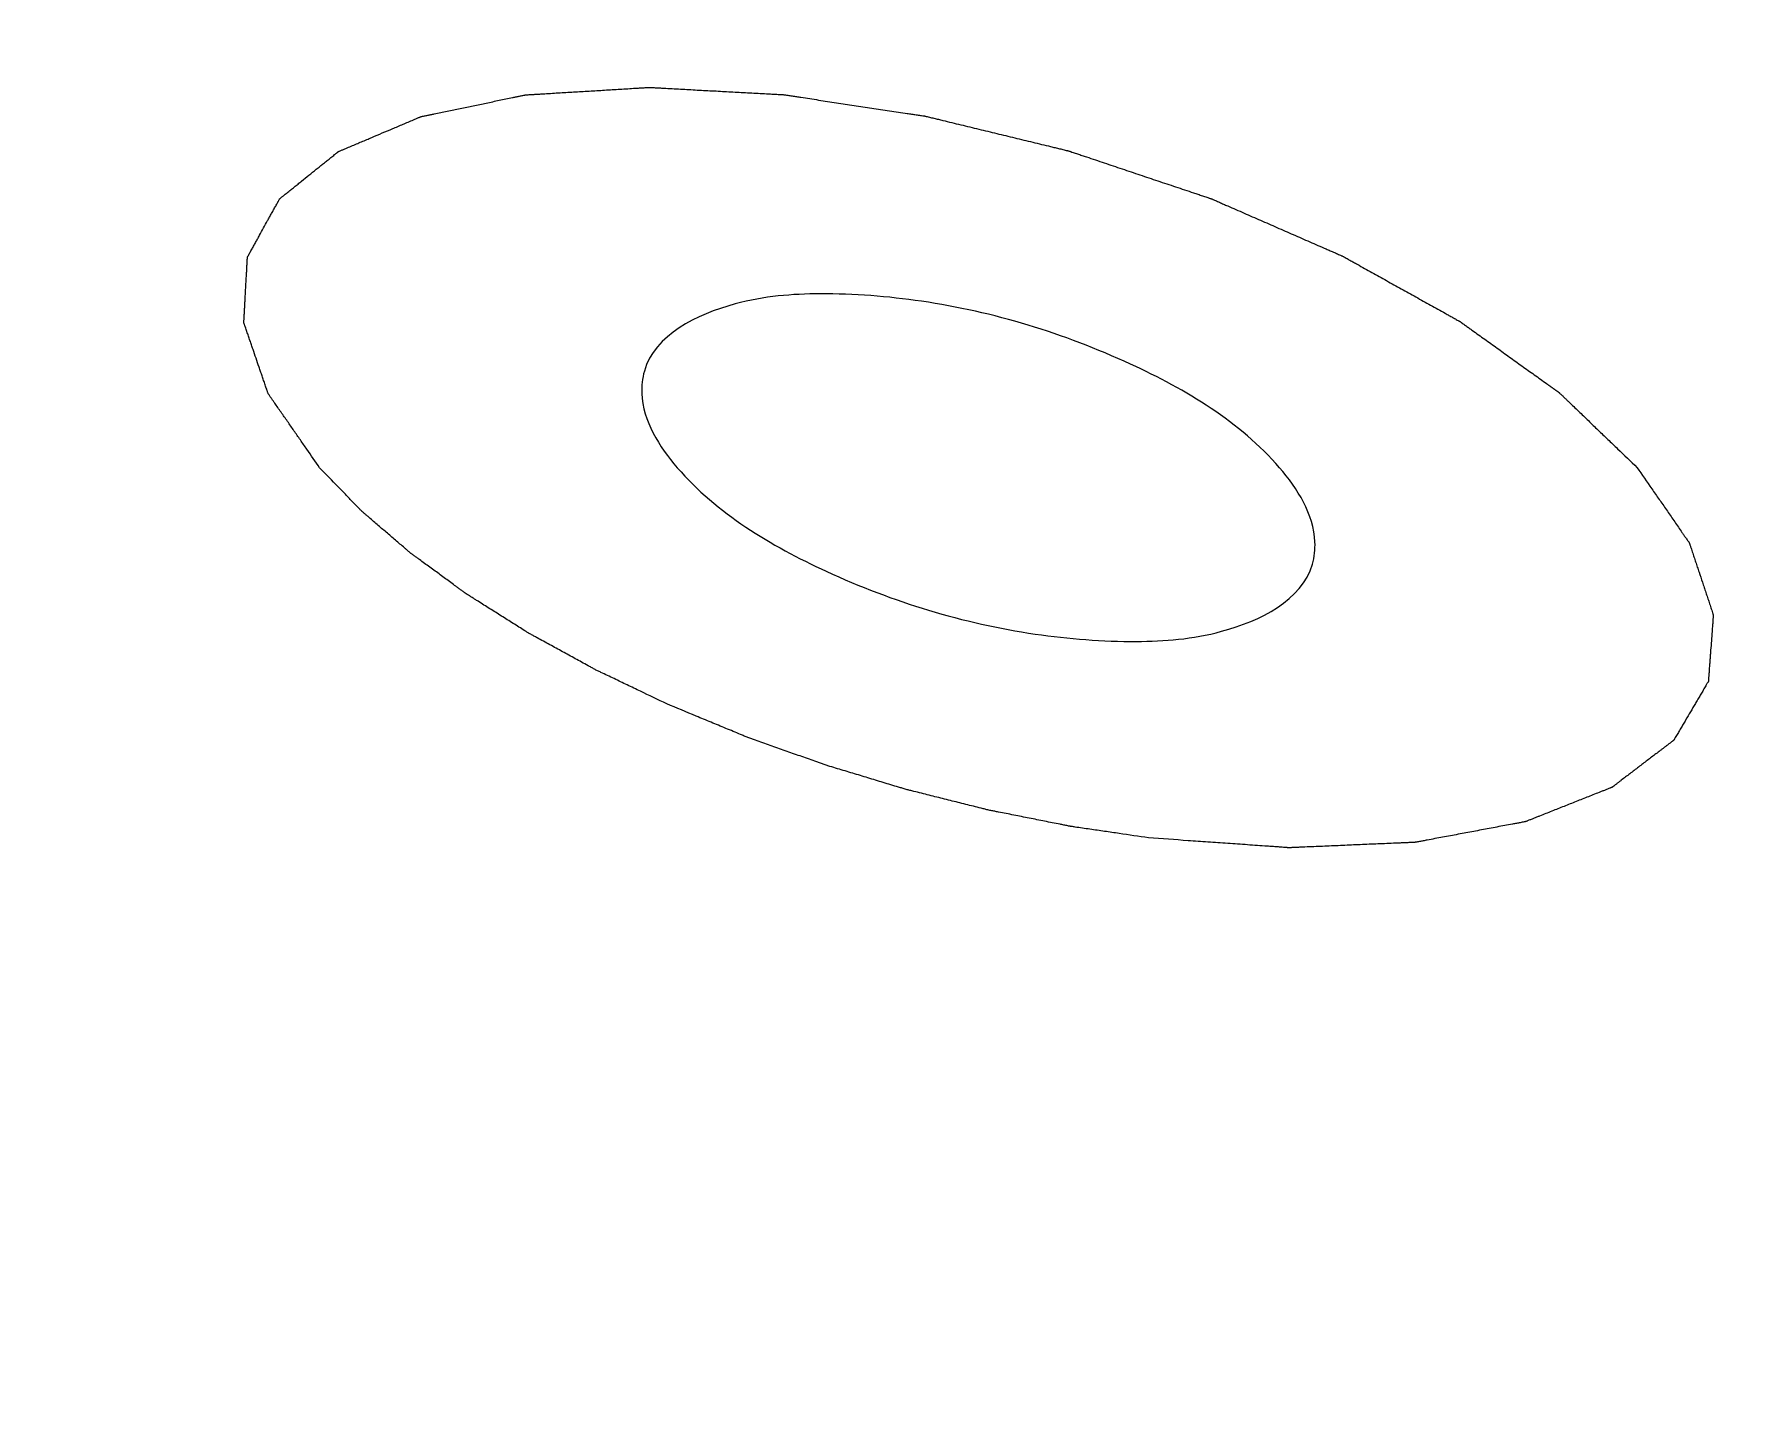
# Model space of a CAD drawing. Header units: millimetres. Extents: x -1 to 407, y -1 to 283.
# Drawn here: x 202.908 to 204.878, y 190.229 to 191.82 of the extents above; entities that cross this region are included whole.
import ezdxf

# ---------------------------------------------------------------- set-up
doc = ezdxf.new("R2010")
doc.units = ezdxf.units.MM
doc.header["$LTSCALE"] = 23.1
doc.layers.add('001-PCB', color=7, linetype='CONTINUOUS')

msp = doc.modelspace()

# ---------------------------------------------------------------- linework, layer by layer
at = {"layer": '001-PCB', "color": 4, "linetype": 'Continuous'}
for points, knots in [([(191.4976, 188.501), (191.4624, 188.5516), (191.392, 188.6528), (191.2863, 188.8045), (191.1983, 188.931), (191.1279, 189.0322), (191.075, 189.108), (191.0222, 189.1839), (190.9694, 189.2598), (190.9166, 189.3356), (190.8726, 189.3989), (190.8373, 189.4495), (190.8109, 189.4874), (190.7845, 189.5253), (190.7625, 189.5569), (190.7449, 189.5822), (190.7317, 189.6012), (190.7185, 189.6202), (190.7053, 189.6391), (190.6943, 189.6549), (190.6855, 189.6676), (190.6789, 189.6771), (190.6734, 189.685), (190.669, 189.6913), (190.6657, 189.696), (190.6624, 189.7008), (190.6596, 189.7047), (190.6574, 189.7079), (190.656, 189.7099), (190.6549, 189.7115), (190.6541, 189.7126), (190.6534, 189.7136), (190.6529, 189.7143), (190.6527, 189.7147), (190.6524, 189.715), (190.6524, 189.7153), (190.6522, 189.7157), (190.652, 189.7163), (190.6517, 189.7173), (190.6513, 189.7184), (190.6508, 189.72), (190.6501, 189.7219), (190.6491, 189.7249), (190.6478, 189.7287), (190.6462, 189.7333), (190.6446, 189.7378), (190.6426, 189.7439), (190.6399, 189.7515), (190.6368, 189.7606), (190.6326, 189.7728), (190.6274, 189.788), (190.6212, 189.8062), (190.6149, 189.8245), (190.6086, 189.8427), (190.6003, 189.8671), (190.5899, 189.8975), (190.5774, 189.934), (190.5648, 189.9705), (190.5481, 190.0191), (190.5273, 190.0799), (190.5022, 190.1529), (190.4772, 190.2259), (190.4522, 190.2989), (190.4271, 190.3719), (190.4021, 190.4448), (190.377, 190.5178), (190.3562, 190.5786), (190.3395, 190.6273), (190.327, 190.6638), (190.3144, 190.7003), (190.304, 190.7307), (190.2957, 190.755), (190.2894, 190.7733), (190.2831, 190.7915), (190.2769, 190.8098), (190.2717, 190.825), (190.2675, 190.8371), (190.2644, 190.8462), (190.2617, 190.8538), (190.2597, 190.8599), (190.2581, 190.8645), (190.2565, 190.8691), (190.2552, 190.8729), (190.2542, 190.8759), (190.2535, 190.8778), (190.253, 190.8793), (190.2526, 190.8805), (190.2523, 190.8814), (190.2521, 190.8821), (190.2519, 190.8825), (190.2518, 190.8827), (190.2519, 190.883), (190.2519, 190.8834), (190.2519, 190.884), (190.252, 190.8848), (190.252, 190.8859), (190.2521, 190.8873), (190.2522, 190.889), (190.2523, 190.8919), (190.2525, 190.8954), (190.2528, 190.8996), (190.253, 190.9038), (190.2533, 190.9094), (190.2537, 190.9164), (190.2541, 190.9248), (190.2548, 190.936), (190.2555, 190.95), (190.2565, 190.9669), (190.2574, 190.9837), (190.2583, 191.0005), (190.2595, 191.023), (190.2611, 191.051), (190.2629, 191.0847), (190.2648, 191.1183), (190.2672, 191.1632), (190.2703, 191.2193), (190.274, 191.2866), (190.2777, 191.3539), (190.2814, 191.4212), (190.2851, 191.4886), (190.2888, 191.5559), (190.2925, 191.6232), (190.2956, 191.6793), (190.298, 191.7241), (190.2999, 191.7578), (190.3017, 191.7915), (190.3033, 191.8195), (190.3045, 191.8419), (190.3054, 191.8588), (190.3064, 191.8756), (190.3073, 191.8924), (190.3081, 191.9065), (190.3087, 191.9177), (190.3091, 191.9261), (190.3095, 191.9331), (190.3098, 191.9387), (190.3101, 191.9429), (190.3103, 191.9471), (190.3105, 191.9506), (190.3106, 191.9534), (190.3107, 191.9552), (190.3108, 191.9566), (190.3109, 191.9576), (190.3109, 191.9585), (190.3109, 191.9591), (190.311, 191.9595), (190.311, 191.9598), (190.3111, 191.96), (190.3113, 191.9603), (190.3116, 191.9608), (190.312, 191.9616), (190.3125, 191.9626), (190.3132, 191.9638), (190.3141, 191.9654), (190.3155, 191.9679), (190.3172, 191.971), (190.3193, 191.9748), (190.3213, 191.9785), (190.3241, 191.9835), (190.3275, 191.9898), (190.3317, 191.9973), (190.3372, 192.0073), (190.3441, 192.0198), (190.3524, 192.0348), (190.3607, 192.0498), (190.369, 192.0648), (190.38, 192.0848), (190.3938, 192.1099), (190.4104, 192.1399), (190.4269, 192.1699), (190.449, 192.2099), (190.4766, 192.26), (190.5097, 192.32), (190.5429, 192.3801), (190.576, 192.4401), (190.6091, 192.5001), (190.6422, 192.5602), (190.6753, 192.6202), (190.7029, 192.6703), (190.725, 192.7103), (190.7416, 192.7403), (190.7582, 192.7704), (190.772, 192.7954), (190.783, 192.8154), (190.7913, 192.8304), (190.7996, 192.8454), (190.8078, 192.8604), (190.8147, 192.8729), (190.8203, 192.8829), (190.8244, 192.8904), (190.8278, 192.8967), (190.8306, 192.9017), (190.8327, 192.9055), (190.8348, 192.9092), (190.8365, 192.9123), (190.8379, 192.9148), (190.8387, 192.9164), (190.8394, 192.9176), (190.8399, 192.9186), (190.8404, 192.9194), (190.8407, 192.9199), (190.8408, 192.9202), (190.8409, 192.9205), (190.8412, 192.9207), (190.8415, 192.9209), (190.8421, 192.9213), (190.8428, 192.922), (190.8438, 192.9227), (190.845, 192.9237), (190.8466, 192.925), (190.8491, 192.927), (190.8522, 192.9295), (190.856, 192.9326), (190.8598, 192.9356), (190.8648, 192.9396), (190.871, 192.9447), (190.8785, 192.9507), (190.8886, 192.9588), (190.9011, 192.9689), (190.9161, 192.981), (190.9312, 192.993), (190.9462, 193.0051), (190.9662, 193.0213), (190.9913, 193.0414), (191.0213, 193.0656), (191.0514, 193.0898), (191.0915, 193.1221), (191.1416, 193.1624), (191.2017, 193.2108), (191.2619, 193.2592), (191.322, 193.3076), (191.3821, 193.356), (191.4423, 193.4044), (191.5024, 193.4528), (191.5525, 193.4931), (191.5926, 193.5253), (191.6226, 193.5495), (191.6527, 193.5737), (191.6778, 193.5939), (191.6978, 193.61), (191.7128, 193.6221), (191.7279, 193.6342), (191.7429, 193.6463), (191.7554, 193.6564), (191.7655, 193.6645), (191.773, 193.6705), (191.7792, 193.6755), (191.7842, 193.6796), (191.788, 193.6826), (191.7918, 193.6856), (191.7949, 193.6881), (191.7974, 193.6902), (191.799, 193.6914), (191.8002, 193.6924), (191.8012, 193.6932), (191.8019, 193.6938), (191.8025, 193.6943), (191.8028, 193.6945), (191.803, 193.6947), (191.8034, 193.6948), (191.8038, 193.695), (191.8046, 193.6954), (191.8057, 193.6958), (191.807, 193.6964), (191.8088, 193.6971), (191.811, 193.6981), (191.8146, 193.6996), (191.819, 193.7015), (191.8243, 193.7037), (191.8296, 193.706), (191.8367, 193.709), (191.8456, 193.7127), (191.8563, 193.7172), (191.8705, 193.7232), (191.8882, 193.7307), (191.9095, 193.7397), (191.9308, 193.7487), (191.9521, 193.7577), (191.9805, 193.7698), (192.016, 193.7848), (192.0586, 193.8028), (192.1011, 193.8208), (192.1579, 193.8448), (192.2289, 193.8748), (192.3141, 193.9109), (192.3992, 193.9469), (192.4844, 193.9829), (192.5696, 194.0189), (192.6548, 194.055), (192.7399, 194.091), (192.8109, 194.121), (192.8677, 194.145), (192.9103, 194.163), (192.9529, 194.181), (192.9884, 194.1961), (193.0168, 194.2081), (193.038, 194.2171), (193.0593, 194.2261), (193.0806, 194.2351), (193.0984, 194.2426), (193.1126, 194.2486), (193.1232, 194.2531), (193.1321, 194.2569), (193.1392, 194.2599), (193.1445, 194.2621), (193.1498, 194.2644), (193.1543, 194.2662), (193.1578, 194.2677), (193.16, 194.2687), (193.1618, 194.2694), (193.1631, 194.27), (193.1643, 194.2705), (193.165, 194.2708), (193.1655, 194.271), (193.1658, 194.2711), (193.1662, 194.2712), (193.1668, 194.2713), (193.1678, 194.2715), (193.1691, 194.2718), (193.1708, 194.2722), (193.173, 194.2726), (193.1758, 194.2732), (193.1803, 194.2741), (193.1859, 194.2753), (193.1925, 194.2767), (193.1992, 194.2781), (193.2081, 194.2799), (193.2193, 194.2823), (193.2327, 194.285), (193.2505, 194.2888), (193.2728, 194.2934), (193.2995, 194.299), (193.3263, 194.3045), (193.353, 194.3101), (193.3887, 194.3175), (193.4332, 194.3268), (193.4867, 194.338), (193.5402, 194.3491), (193.6115, 194.364), (193.7007, 194.3826), (193.8076, 194.4048), (193.9146, 194.4271), (194.0216, 194.4494), (194.1286, 194.4717), (194.2355, 194.494), (194.3425, 194.5163), (194.4316, 194.5349), (194.503, 194.5497), (194.5564, 194.5609), (194.6099, 194.572), (194.6545, 194.5813), (194.6902, 194.5887), (194.7169, 194.5943), (194.7437, 194.5999), (194.7704, 194.6055), (194.7927, 194.6101), (194.8105, 194.6138), (194.8239, 194.6166), (194.835, 194.6189), (194.8439, 194.6208), (194.8506, 194.6222), (194.8573, 194.6236), (194.8629, 194.6247), (194.8673, 194.6257), (194.8701, 194.6262), (194.8724, 194.6267), (194.874, 194.627), (194.8754, 194.6273), (194.8764, 194.6275), (194.877, 194.6277), (194.8773, 194.6278), (194.8779, 194.6278), (194.8785, 194.6278), (194.8797, 194.6279), (194.8813, 194.628), (194.8833, 194.6281), (194.886, 194.6283), (194.8893, 194.6285), (194.8946, 194.6288), (194.9012, 194.6292), (194.9091, 194.6297), (194.9171, 194.6302), (194.9277, 194.6308), (194.9409, 194.6316), (194.9568, 194.6326), (194.978, 194.6338), (195.0044, 194.6354), (195.0362, 194.6374), (195.068, 194.6393), (195.0997, 194.6412), (195.1421, 194.6438), (195.195, 194.647), (195.2585, 194.6509), (195.3221, 194.6547), (195.4068, 194.6599), (195.5127, 194.6663), (195.6397, 194.674), (195.7668, 194.6817), (195.8938, 194.6894), (196.0209, 194.6971), (196.1479, 194.7048), (196.275, 194.7125), (196.3809, 194.7189), (196.4656, 194.7241), (196.5291, 194.7279), (196.5926, 194.7318), (196.6456, 194.735), (196.6879, 194.7376), (196.7197, 194.7395), (196.7515, 194.7414), (196.7832, 194.7433), (196.8097, 194.7449), (196.8309, 194.7462), (196.8468, 194.7472), (196.86, 194.748), (196.8706, 194.7486), (196.8785, 194.7491), (196.8865, 194.7496), (196.8931, 194.75), (196.8984, 194.7503), (196.9023, 194.7506), (196.9057, 194.7508), (196.908, 194.7509), (196.9093, 194.751), (196.9103, 194.7511), (196.9114, 194.751), (196.9128, 194.7509), (196.9153, 194.7508), (196.9189, 194.7506), (196.9232, 194.7503), (196.929, 194.75), (196.9361, 194.7497), (196.9447, 194.7492), (196.9534, 194.7487), (196.9649, 194.7481), (196.9792, 194.7473), (196.9964, 194.7464), (197.0194, 194.7452), (197.0481, 194.7436), (197.0826, 194.7417), (197.1171, 194.7399), (197.1515, 194.738), (197.1975, 194.7355), (197.2549, 194.7324), (197.3239, 194.7287), (197.3928, 194.725), (197.4847, 194.72), (197.5996, 194.7139), (197.7374, 194.7064), (197.8753, 194.699), (198.0132, 194.6915), (198.151, 194.6841), (198.2889, 194.6767), (198.4267, 194.6692), (198.5416, 194.663), (198.6335, 194.6581), (198.7024, 194.6543), (198.7714, 194.6506), (198.8403, 194.6469), (198.8977, 194.6438), (198.9437, 194.6413), (198.9782, 194.6395), (199.0069, 194.6379), (199.0299, 194.6367), (199.0471, 194.6357), (199.0643, 194.6348), (199.0787, 194.634), (199.0902, 194.6334), (199.0973, 194.633), (199.1031, 194.6327), (199.1074, 194.6325), (199.111, 194.6323), (199.1135, 194.6322), (199.1149, 194.6321), (199.116, 194.632), (199.1172, 194.6318), (199.1187, 194.6316), (199.1213, 194.6312), (199.1251, 194.6306), (199.1297, 194.63), (199.1357, 194.629), (199.1433, 194.6279), (199.1554, 194.626), (199.1706, 194.6238), (199.1888, 194.621), (199.207, 194.6182), (199.2312, 194.6146), (199.2615, 194.61), (199.2979, 194.6045), (199.3464, 194.5971), (199.407, 194.5879), (199.4797, 194.5769), (199.5525, 194.5659), (199.6252, 194.5549), (199.7222, 194.5402), (199.8435, 194.5218), (199.989, 194.4998), (200.1345, 194.4778), (200.28, 194.4557), (200.4255, 194.4337), (200.5709, 194.4117), (200.7164, 194.3896), (200.8377, 194.3713), (200.9347, 194.3566), (201.0074, 194.3456), (201.0802, 194.3345), (201.1529, 194.3235), (201.2135, 194.3143), (201.262, 194.307), (201.2984, 194.3015), (201.3287, 194.2969), (201.353, 194.2932), (201.3712, 194.2905), (201.3893, 194.2877), (201.4045, 194.2854), (201.4166, 194.2836), (201.4242, 194.2824), (201.4303, 194.2815), (201.4348, 194.2808), (201.4386, 194.2803), (201.4412, 194.2799), (201.4428, 194.2796), (201.4439, 194.2795), (201.4451, 194.2792), (201.4466, 194.2788), (201.4493, 194.2782), (201.4531, 194.2772), (201.4577, 194.2761), (201.4639, 194.2746), (201.4716, 194.2727), (201.4839, 194.2698), (201.4992, 194.266), (201.5177, 194.2616), (201.5361, 194.2571), (201.5607, 194.2511), (201.5915, 194.2437), (201.6284, 194.2347), (201.6776, 194.2228), (201.7391, 194.2079), (201.8129, 194.19), (201.8867, 194.1721), (201.9604, 194.1542), (202.0588, 194.1303), (202.1818, 194.1005), (202.3294, 194.0647), (202.477, 194.0289), (202.6246, 193.9931), (202.7722, 193.9573), (202.9198, 193.9216), (203.0673, 193.8858), (203.1903, 193.8559), (203.2887, 193.8321), (203.3625, 193.8142), (203.4363, 193.7963), (203.5101, 193.7784), (203.5716, 193.7635), (203.6208, 193.7515), (203.6577, 193.7426), (203.6884, 193.7351), (203.713, 193.7292), (203.7315, 193.7247), (203.7499, 193.7202), (203.7653, 193.7165), (203.7776, 193.7135), (203.7853, 193.7117), (203.7914, 193.7102), (203.796, 193.709), (203.7999, 193.7081), (203.8026, 193.7075), (203.8041, 193.7071), (203.8053, 193.7068), (203.8064, 193.7064), (203.8079, 193.7059), (203.8106, 193.705), (203.8144, 193.7037), (203.819, 193.7022), (203.8251, 193.7001), (203.8327, 193.6976), (203.845, 193.6935), (203.8602, 193.6884), (203.8785, 193.6822), (203.8969, 193.6761), (203.9213, 193.6679), (203.9518, 193.6577), (203.9885, 193.6454), (204.0373, 193.629), (204.0984, 193.6085), (204.1717, 193.5839), (204.245, 193.5594), (204.3182, 193.5348), (204.4159, 193.502), (204.5381, 193.4611), (204.6846, 193.4119), (204.8312, 193.3628), (204.9778, 193.3136), (205.1243, 193.2645), (205.2709, 193.2153), (205.4175, 193.1662), (205.5396, 193.1252), (205.6373, 193.0925), (205.7106, 193.0679), (205.7839, 193.0433), (205.8571, 193.0188), (205.9182, 192.9983), (205.9671, 192.9819), (206.0037, 192.9696), (206.0342, 192.9594), (206.0587, 192.9512), (206.077, 192.945), (206.0953, 192.9389), (206.1106, 192.9338), (206.1228, 192.9297), (206.1304, 192.9271), (206.1365, 192.9251), (206.1411, 192.9235), (206.1449, 192.9223), (206.1476, 192.9214), (206.1491, 192.9208), (206.1503, 192.9205), (206.1513, 192.92), (206.1527, 192.9194), (206.1552, 192.9183), (206.1587, 192.9168), (206.1629, 192.9149), (206.1685, 192.9125), (206.1756, 192.9094), (206.1868, 192.9045), (206.2008, 192.8984), (206.2177, 192.891), (206.2345, 192.8836), (206.257, 192.8738), (206.2851, 192.8616), (206.3188, 192.8468), (206.3638, 192.8272), (206.4199, 192.8026), (206.4874, 192.7732), (206.5548, 192.7437), (206.6222, 192.7143), (206.7121, 192.675), (206.8244, 192.6259), (206.9593, 192.567), (207.0941, 192.5081), (207.2289, 192.4492), (207.3638, 192.3903), (207.4986, 192.3314), (207.6334, 192.2724), (207.7458, 192.2234), (207.8357, 192.1841), (207.9031, 192.1546), (207.9705, 192.1252), (208.0379, 192.0957), (208.0941, 192.0712), (208.139, 192.0515), (208.1727, 192.0368), (208.2008, 192.0245), (208.2233, 192.0147), (208.2402, 192.0074), (208.257, 192), (208.2711, 191.9938), (208.2823, 191.9889), (208.2893, 191.9859), (208.2949, 191.9834), (208.2992, 191.9816), (208.3027, 191.98), (208.3051, 191.979), (208.3065, 191.9784), (208.3076, 191.9779), (208.3085, 191.9774), (208.3098, 191.9767), (208.312, 191.9754), (208.3151, 191.9737), (208.3189, 191.9716), (208.3239, 191.9688), (208.3302, 191.9653), (208.3402, 191.9597), (208.3528, 191.9527), (208.3679, 191.9443), (208.3829, 191.9359), (208.403, 191.9247), (208.4282, 191.9107), (208.4583, 191.8939), (208.4985, 191.8715), (208.5487, 191.8435), (208.609, 191.8099), (208.6693, 191.7763), (208.7296, 191.7427), (208.81, 191.6979), (208.9105, 191.642), (209.0311, 191.5748), (209.1517, 191.5076), (209.2723, 191.4404), (209.3928, 191.3732), (209.5134, 191.306), (209.634, 191.2388), (209.7345, 191.1828), (209.8149, 191.138), (209.8752, 191.1045), (209.9355, 191.0709), (209.9857, 191.0429), (210.0259, 191.0205), (210.0561, 191.0037), (210.0862, 190.9869), (210.1163, 190.9701), (210.1415, 190.9561), (210.1616, 190.9449), (210.1766, 190.9365), (210.1892, 190.9295), (210.1992, 190.9239), (210.2068, 190.9197), (210.2143, 190.9155), (210.2206, 190.912), (210.2256, 190.9092), (210.2288, 190.9074), (210.2313, 190.906), (210.2332, 190.905), (210.2347, 190.9041), (210.236, 190.9034), (210.237, 190.9029), (210.2377, 190.9023), (210.2388, 190.9016), (210.2401, 190.9006), (210.2417, 190.8995), (210.2438, 190.898), (210.2465, 190.8961), (210.2507, 190.893), (210.256, 190.8892), (210.2624, 190.8847), (210.2687, 190.8801), (210.2772, 190.874), (210.2878, 190.8664), (210.3005, 190.8573), (210.3175, 190.8452), (210.3387, 190.83), (210.3641, 190.8118), (210.3895, 190.7935), (210.415, 190.7753), (210.4489, 190.751), (210.4913, 190.7206), (210.5422, 190.6842), (210.593, 190.6477), (210.6609, 190.5991), (210.7457, 190.5384), (210.8474, 190.4655), (210.9491, 190.3926), (211.0509, 190.3196), (211.1526, 190.2467), (211.2544, 190.1738), (211.3561, 190.1009), (211.4409, 190.0402), (211.5087, 189.9916), (211.5596, 189.9551), (211.6105, 189.9187), (211.6529, 189.8883), (211.6868, 189.864), (211.7122, 189.8458), (211.7377, 189.8275), (211.7631, 189.8093), (211.7843, 189.7941), (211.8012, 189.782), (211.814, 189.7729), (211.8246, 189.7653), (211.833, 189.7592), (211.8394, 189.7546), (211.8458, 189.7501), (211.8511, 189.7463), (211.8553, 189.7432), (211.858, 189.7413), (211.8601, 189.7398), (211.8617, 189.7387), (211.863, 189.7377), (211.8639, 189.7371), (211.8644, 189.7367), (211.8649, 189.7364), (211.8651, 189.7361), (211.8656, 189.7357), (211.8663, 189.735), (211.8673, 189.734), (211.8686, 189.7328), (211.8703, 189.7312), (211.8724, 189.7292), (211.8757, 189.7259), (211.8799, 189.7219), (211.8849, 189.7171), (211.8899, 189.7123), (211.8966, 189.7058), (211.9049, 189.6978), (211.915, 189.6881), (211.9283, 189.6753), (211.9451, 189.6592), (211.9651, 189.6399), (211.9852, 189.6206), (212.0052, 189.6013), (212.032, 189.5756), (212.0654, 189.5434), (212.1055, 189.5048), (212.1456, 189.4662), (212.1991, 189.4147), (212.2659, 189.3504), (212.3461, 189.2731), (212.4263, 189.1959), (212.5066, 189.1187), (212.5868, 189.0415), (212.6937, 188.9386), (212.8274, 188.8099), (212.9878, 188.6555), (213.0948, 188.5525), (213.1483, 188.501)], [0, 0, 0, 0, 0.007812, 0.015625, 0.023438, 0.027344, 0.03125, 0.035156, 0.039062, 0.042969, 0.046875, 0.048828, 0.050781, 0.052734, 0.054688, 0.055664, 0.056641, 0.057617, 0.058594, 0.05957, 0.060059, 0.060547, 0.061035, 0.061279, 0.061523, 0.061768, 0.062012, 0.062134, 0.062256, 0.062317, 0.062378, 0.062439, 0.062469, 0.062485, 0.0625, 0.062515, 0.062531, 0.062561, 0.062622, 0.062683, 0.062744, 0.062866, 0.062988, 0.063232, 0.063477, 0.063721, 0.063965, 0.064453, 0.064941, 0.06543, 0.066406, 0.067383, 0.068359, 0.069336, 0.070312, 0.072266, 0.074219, 0.076172, 0.078125, 0.082031, 0.085938, 0.089844, 0.09375, 0.097656, 0.101562, 0.105469, 0.109375, 0.111328, 0.113281, 0.115234, 0.117188, 0.118164, 0.119141, 0.120117, 0.121094, 0.12207, 0.122559, 0.123047, 0.123535, 0.123779, 0.124023, 0.124268, 0.124512, 0.124634, 0.124756, 0.124817, 0.124878, 0.124939, 0.124969, 0.124985, 0.125, 0.125015, 0.125031, 0.125061, 0.125122, 0.125183, 0.125244, 0.125366, 0.125488, 0.125732, 0.125977, 0.126221, 0.126465, 0.126953, 0.127441, 0.12793, 0.128906, 0.129883, 0.130859, 0.131836, 0.132812, 0.134766, 0.136719, 0.138672, 0.140625, 0.144531, 0.148438, 0.152344, 0.15625, 0.160156, 0.164062, 0.167969, 0.171875, 0.173828, 0.175781, 0.177734, 0.179688, 0.180664, 0.181641, 0.182617, 0.183594, 0.18457, 0.185059, 0.185547, 0.186035, 0.186279, 0.186523, 0.186768, 0.187012, 0.187134, 0.187256, 0.187317, 0.187378, 0.187439, 0.187469, 0.187485, 0.1875, 0.187515, 0.187531, 0.187561, 0.187622, 0.187683, 0.187744, 0.187866, 0.187988, 0.188232, 0.188477, 0.188721, 0.188965, 0.189453, 0.189941, 0.19043, 0.191406, 0.192383, 0.193359, 0.194336, 0.195312, 0.197266, 0.199219, 0.201172, 0.203125, 0.207031, 0.210938, 0.214844, 0.21875, 0.222656, 0.226562, 0.230469, 0.234375, 0.236328, 0.238281, 0.240234, 0.242188, 0.243164, 0.244141, 0.245117, 0.246094, 0.24707, 0.247559, 0.248047, 0.248535, 0.248779, 0.249023, 0.249268, 0.249512, 0.249634, 0.249756, 0.249817, 0.249878, 0.249939, 0.249969, 0.249985, 0.25, 0.250015, 0.250031, 0.250061, 0.250122, 0.250183, 0.250244, 0.250366, 0.250488, 0.250732, 0.250977, 0.251221, 0.251465, 0.251953, 0.252441, 0.25293, 0.253906, 0.254883, 0.255859, 0.256836, 0.257812, 0.259766, 0.261719, 0.263672, 0.265625, 0.269531, 0.273438, 0.277344, 0.28125, 0.285156, 0.289062, 0.292969, 0.296875, 0.298828, 0.300781, 0.302734, 0.304688, 0.305664, 0.306641, 0.307617, 0.308594, 0.30957, 0.310059, 0.310547, 0.311035, 0.311279, 0.311523, 0.311768, 0.312012, 0.312134, 0.312256, 0.312317, 0.312378, 0.312439, 0.312469, 0.312485, 0.3125, 0.312515, 0.312531, 0.312561, 0.312622, 0.312683, 0.312744, 0.312866, 0.312988, 0.313232, 0.313477, 0.313721, 0.313965, 0.314453, 0.314941, 0.31543, 0.316406, 0.317383, 0.318359, 0.319336, 0.320312, 0.322266, 0.324219, 0.326172, 0.328125, 0.332031, 0.335938, 0.339844, 0.34375, 0.347656, 0.351562, 0.355469, 0.359375, 0.361328, 0.363281, 0.365234, 0.367188, 0.368164, 0.369141, 0.370117, 0.371094, 0.37207, 0.372559, 0.373047, 0.373535, 0.373779, 0.374023, 0.374268, 0.374512, 0.374634, 0.374756, 0.374817, 0.374878, 0.374939, 0.374969, 0.374985, 0.375, 0.375015, 0.375031, 0.375061, 0.375122, 0.375183, 0.375244, 0.375366, 0.375488, 0.375732, 0.375977, 0.376221, 0.376465, 0.376953, 0.377441, 0.37793, 0.378906, 0.379883, 0.380859, 0.381836, 0.382812, 0.384766, 0.386719, 0.388672, 0.390625, 0.394531, 0.398438, 0.402344, 0.40625, 0.410156, 0.414062, 0.417969, 0.421875, 0.423828, 0.425781, 0.427734, 0.429688, 0.430664, 0.431641, 0.432617, 0.433594, 0.43457, 0.435059, 0.435547, 0.436035, 0.436279, 0.436523, 0.436768, 0.437012, 0.437134, 0.437256, 0.437317, 0.437378, 0.437439, 0.437469, 0.437485, 0.4375, 0.437515, 0.437531, 0.437561, 0.437622, 0.437683, 0.437744, 0.437866, 0.437988, 0.438232, 0.438477, 0.438721, 0.438965, 0.439453, 0.439941, 0.44043, 0.441406, 0.442383, 0.443359, 0.444336, 0.445312, 0.447266, 0.449219, 0.451172, 0.453125, 0.457031, 0.460938, 0.464844, 0.46875, 0.472656, 0.476562, 0.480469, 0.484375, 0.486328, 0.488281, 0.490234, 0.492188, 0.493164, 0.494141, 0.495117, 0.496094, 0.49707, 0.497559, 0.498047, 0.498535, 0.498779, 0.499023, 0.499268, 0.499512, 0.499634, 0.499756, 0.499878, 0.499939, 0.499969, 0.5, 0.500031, 0.500061, 0.500122, 0.500244, 0.500366, 0.500488, 0.500732, 0.500977, 0.501221, 0.501465, 0.501953, 0.502441, 0.50293, 0.503906, 0.504883, 0.505859, 0.506836, 0.507812, 0.509766, 0.511719, 0.513672, 0.515625, 0.519531, 0.523438, 0.527344, 0.53125, 0.535156, 0.539062, 0.542969, 0.546875, 0.548828, 0.550781, 0.552734, 0.554688, 0.556641, 0.557617, 0.558594, 0.55957, 0.560059, 0.560547, 0.561035, 0.561523, 0.561768, 0.562012, 0.562134, 0.562256, 0.562378, 0.562439, 0.562469, 0.5625, 0.562531, 0.562561, 0.562622, 0.562744, 0.562866, 0.562988, 0.563232, 0.563477, 0.563965, 0.564453, 0.564941, 0.56543, 0.566406, 0.567383, 0.568359, 0.570312, 0.572266, 0.574219, 0.576172, 0.578125, 0.582031, 0.585938, 0.589844, 0.59375, 0.597656, 0.601562, 0.605469, 0.609375, 0.611328, 0.613281, 0.615234, 0.617188, 0.619141, 0.620117, 0.621094, 0.62207, 0.622559, 0.623047, 0.623535, 0.624023, 0.624268, 0.624512, 0.624634, 0.624756, 0.624878, 0.624939, 0.624969, 0.625, 0.625031, 0.625061, 0.625122, 0.625244, 0.625366, 0.625488, 0.625732, 0.625977, 0.626465, 0.626953, 0.627441, 0.62793, 0.628906, 0.629883, 0.630859, 0.632812, 0.634766, 0.636719, 0.638672, 0.640625, 0.644531, 0.648438, 0.652344, 0.65625, 0.660156, 0.664062, 0.667969, 0.671875, 0.673828, 0.675781, 0.677734, 0.679688, 0.681641, 0.682617, 0.683594, 0.68457, 0.685059, 0.685547, 0.686035, 0.686523, 0.686768, 0.687012, 0.687134, 0.687256, 0.687378, 0.687439, 0.687469, 0.6875, 0.687531, 0.687561, 0.687622, 0.687744, 0.687866, 0.687988, 0.688232, 0.688477, 0.688965, 0.689453, 0.689941, 0.69043, 0.691406, 0.692383, 0.693359, 0.695312, 0.697266, 0.699219, 0.701172, 0.703125, 0.707031, 0.710938, 0.714844, 0.71875, 0.722656, 0.726562, 0.730469, 0.734375, 0.736328, 0.738281, 0.740234, 0.742188, 0.744141, 0.745117, 0.746094, 0.74707, 0.747559, 0.748047, 0.748535, 0.749023, 0.749268, 0.749512, 0.749634, 0.749756, 0.749878, 0.749939, 0.749969, 0.75, 0.750031, 0.750061, 0.750122, 0.750244, 0.750366, 0.750488, 0.750732, 0.750977, 0.751465, 0.751953, 0.752441, 0.75293, 0.753906, 0.754883, 0.755859, 0.757812, 0.759766, 0.761719, 0.763672, 0.765625, 0.769531, 0.773438, 0.777344, 0.78125, 0.785156, 0.789062, 0.792969, 0.796875, 0.798828, 0.800781, 0.802734, 0.804688, 0.806641, 0.807617, 0.808594, 0.80957, 0.810059, 0.810547, 0.811035, 0.811523, 0.811768, 0.812012, 0.812134, 0.812256, 0.812378, 0.812439, 0.812469, 0.8125, 0.812531, 0.812561, 0.812622, 0.812744, 0.812866, 0.812988, 0.813232, 0.813477, 0.813965, 0.814453, 0.814941, 0.81543, 0.816406, 0.817383, 0.818359, 0.820312, 0.822266, 0.824219, 0.826172, 0.828125, 0.832031, 0.835938, 0.839844, 0.84375, 0.847656, 0.851562, 0.855469, 0.859375, 0.861328, 0.863281, 0.865234, 0.867188, 0.868164, 0.869141, 0.870117, 0.871094, 0.87207, 0.872559, 0.873047, 0.873535, 0.873779, 0.874023, 0.874268, 0.874512, 0.874634, 0.874756, 0.874817, 0.874878, 0.874939, 0.874969, 0.875, 0.875031, 0.875061, 0.875122, 0.875183, 0.875244, 0.875366, 0.875488, 0.875732, 0.875977, 0.876221, 0.876465, 0.876953, 0.877441, 0.87793, 0.878906, 0.879883, 0.880859, 0.881836, 0.882812, 0.884766, 0.886719, 0.888672, 0.890625, 0.894531, 0.898438, 0.902344, 0.90625, 0.910156, 0.914062, 0.917969, 0.921875, 0.923828, 0.925781, 0.927734, 0.929688, 0.930664, 0.931641, 0.932617, 0.933594, 0.93457, 0.935059, 0.935547, 0.936035, 0.936279, 0.936523, 0.936768, 0.937012, 0.937134, 0.937256, 0.937317, 0.937378, 0.937439, 0.937469, 0.937485, 0.9375, 0.937515, 0.937531, 0.937561, 0.937622, 0.937683, 0.937744, 0.937866, 0.937988, 0.938232, 0.938477, 0.938721, 0.938965, 0.939453, 0.939941, 0.94043, 0.941406, 0.942383, 0.943359, 0.944336, 0.945312, 0.947266, 0.949219, 0.951172, 0.953125, 0.957031, 0.960938, 0.964844, 0.96875, 0.972656, 0.976562, 0.984375, 0.992188, 1, 1, 1, 1]), ([(203.2366, 191.321), (203.2317, 191.3281), (203.2243, 191.3388), (203.2144, 191.3529), (203.207, 191.3635), (203.2009, 191.3724), (203.1959, 191.3795), (203.1922, 191.3848), (203.1885, 191.3901), (203.1855, 191.3945), (203.183, 191.3981), (203.1814, 191.4003), (203.1802, 191.402), (203.1793, 191.4034), (203.1785, 191.4045), (203.178, 191.4053), (203.1777, 191.4057), (203.1774, 191.406), (203.1773, 191.4063), (203.1772, 191.4068), (203.1769, 191.4075), (203.1766, 191.4086), (203.1761, 191.4099), (203.1755, 191.4116), (203.1748, 191.4137), (203.1736, 191.4171), (203.1722, 191.4214), (203.1704, 191.4265), (203.1687, 191.4316), (203.1663, 191.4384), (203.1634, 191.4469), (203.1605, 191.4554), (203.1582, 191.4622), (203.1564, 191.4673), (203.1547, 191.4724), (203.1532, 191.4767), (203.152, 191.4801), (203.1513, 191.4822), (203.1507, 191.4839), (203.1503, 191.4852), (203.1499, 191.4863), (203.1496, 191.487), (203.1495, 191.4874), (203.1494, 191.4878), (203.1494, 191.4881), (203.1494, 191.4885), (203.1495, 191.4891), (203.1495, 191.4901), (203.1496, 191.4913), (203.1497, 191.4929), (203.1498, 191.4948), (203.15, 191.498), (203.1502, 191.5019), (203.1504, 191.5066), (203.1507, 191.5113), (203.151, 191.5176), (203.1515, 191.5255), (203.1519, 191.5333), (203.1522, 191.5396), (203.1525, 191.5443), (203.1528, 191.549), (203.153, 191.5529), (203.1531, 191.5561), (203.1533, 191.5581), (203.1533, 191.5596), (203.1534, 191.5608), (203.1535, 191.5618), (203.1535, 191.5625), (203.1535, 191.5629), (203.1535, 191.5632), (203.1537, 191.5634), (203.1539, 191.5638), (203.1542, 191.5644), (203.1547, 191.5653), (203.1553, 191.5663), (203.156, 191.5677), (203.157, 191.5695), (203.1586, 191.5723), (203.1605, 191.5758), (203.1628, 191.58), (203.1651, 191.5842), (203.1682, 191.5898), (203.1721, 191.5968), (203.1759, 191.6038), (203.179, 191.6094), (203.1814, 191.6136), (203.1837, 191.6178), (203.1856, 191.6213), (203.1872, 191.6241), (203.1881, 191.6259), (203.1889, 191.6273), (203.1895, 191.6283), (203.19, 191.6292), (203.1903, 191.6298), (203.1905, 191.6301), (203.1906, 191.6304), (203.1909, 191.6306), (203.1912, 191.6309), (203.1919, 191.6314), (203.1927, 191.6321), (203.1938, 191.6329), (203.1952, 191.6341), (203.1969, 191.6355), (203.1998, 191.6377), (203.2033, 191.6406), (203.2075, 191.644), (203.2117, 191.6473), (203.2173, 191.6519), (203.2243, 191.6575), (203.2313, 191.6632), (203.2369, 191.6677), (203.2411, 191.6711), (203.2454, 191.6744), (203.2489, 191.6773), (203.2517, 191.6795), (203.2534, 191.6809), (203.2548, 191.6821), (203.2559, 191.6829), (203.2568, 191.6836), (203.2574, 191.6841), (203.2577, 191.6844), (203.2579, 191.6846), (203.2584, 191.6848), (203.2588, 191.685), (203.2597, 191.6853), (203.261, 191.6859), (203.2625, 191.6865), (203.2644, 191.6873), (203.2669, 191.6884), (203.2709, 191.6901), (203.2759, 191.6922), (203.2818, 191.6947), (203.2878, 191.6972), (203.2957, 191.7006), (203.3057, 191.7048), (203.3156, 191.709), (203.3236, 191.7123), (203.3295, 191.7149), (203.3355, 191.7174), (203.3405, 191.7195), (203.3444, 191.7212), (203.3469, 191.7222), (203.3489, 191.7231), (203.3504, 191.7237), (203.3516, 191.7242), (203.3525, 191.7246), (203.353, 191.7248), (203.3533, 191.725), (203.3538, 191.725), (203.3545, 191.7252), (203.3556, 191.7254), (203.3571, 191.7257), (203.359, 191.7261), (203.3615, 191.7266), (203.3646, 191.7273), (203.3696, 191.7283), (203.3758, 191.7296), (203.3833, 191.7312), (203.3908, 191.7328), (203.4008, 191.7348), (203.4133, 191.7374), (203.4258, 191.74), (203.4357, 191.7421), (203.4432, 191.7437), (203.4507, 191.7452), (203.457, 191.7465), (203.462, 191.7476), (203.4651, 191.7482), (203.4676, 191.7487), (203.4694, 191.7491), (203.471, 191.7495), (203.4721, 191.7497), (203.4727, 191.7498), (203.4732, 191.7499), (203.4737, 191.7499), (203.4745, 191.75), (203.4758, 191.7501), (203.4776, 191.7502), (203.4799, 191.7503), (203.4828, 191.7505), (203.4865, 191.7507), (203.4925, 191.7511), (203.4999, 191.7515), (203.5088, 191.7521), (203.5177, 191.7526), (203.5295, 191.7533), (203.5443, 191.7542), (203.5592, 191.7551), (203.571, 191.7558), (203.5799, 191.7564), (203.5888, 191.7569), (203.5962, 191.7574), (203.6021, 191.7577), (203.6059, 191.758), (203.6088, 191.7581), (203.611, 191.7583), (203.6129, 191.7584), (203.6142, 191.7585), (203.6149, 191.7585), (203.6155, 191.7586), (203.6161, 191.7585), (203.6169, 191.7585), (203.6183, 191.7584), (203.6203, 191.7583), (203.6227, 191.7582), (203.6259, 191.758), (203.63, 191.7578), (203.6364, 191.7574), (203.6444, 191.757), (203.6541, 191.7565), (203.6637, 191.7559), (203.6766, 191.7552), (203.6927, 191.7544), (203.7088, 191.7535), (203.7216, 191.7528), (203.7313, 191.7523), (203.7409, 191.7518), (203.749, 191.7513), (203.7554, 191.751), (203.7602, 191.7507), (203.7643, 191.7505), (203.7671, 191.7504), (203.7687, 191.7503), (203.7699, 191.7503), (203.7712, 191.75), (203.7729, 191.7498), (203.7758, 191.7493), (203.7801, 191.7487), (203.7852, 191.7479), (203.792, 191.7469), (203.8004, 191.7456), (203.8106, 191.744), (203.8208, 191.7425), (203.8344, 191.7404), (203.8514, 191.7379), (203.8717, 191.7348), (203.8887, 191.7322), (203.9023, 191.7302), (203.9108, 191.7289), (203.9176, 191.7278), (203.9227, 191.7271), (203.9269, 191.7264), (203.9299, 191.726), (203.9316, 191.7257), (203.9328, 191.7256), (203.9341, 191.7252), (203.9359, 191.7248), (203.9389, 191.7241), (203.9432, 191.723), (203.9483, 191.7218), (203.9552, 191.7201), (203.9638, 191.718), (203.9776, 191.7147), (203.9948, 191.7105), (204.0155, 191.7055), (204.0361, 191.7005), (204.0534, 191.6963), (204.0671, 191.693), (204.0758, 191.6909), (204.0826, 191.6892), (204.0878, 191.688), (204.0921, 191.6869), (204.0951, 191.6862), (204.0968, 191.6858), (204.0981, 191.6855), (204.0994, 191.685), (204.1011, 191.6845), (204.1041, 191.6834), (204.1084, 191.682), (204.1135, 191.6803), (204.1204, 191.678), (204.1289, 191.6751), (204.1426, 191.6705), (204.1597, 191.6648), (204.1802, 191.6579), (204.2007, 191.651), (204.2178, 191.6453), (204.2315, 191.6407), (204.2401, 191.6379), (204.2469, 191.6356), (204.252, 191.6338), (204.2563, 191.6324), (204.2593, 191.6314), (204.261, 191.6308), (204.2623, 191.6304), (204.2635, 191.6299), (204.265, 191.6292), (204.2678, 191.628), (204.2717, 191.6263), (204.2764, 191.6242), (204.2827, 191.6215), (204.2906, 191.618), (204.3032, 191.6125), (204.3189, 191.6057), (204.3378, 191.5974), (204.3535, 191.5905), (204.3661, 191.585), (204.3755, 191.5809), (204.385, 191.5768), (204.3928, 191.5734), (204.3991, 191.5706), (204.4039, 191.5686), (204.4078, 191.5668), (204.4106, 191.5656), (204.4121, 191.5649), (204.4133, 191.5644), (204.4143, 191.5638), (204.4158, 191.5631), (204.4182, 191.5617), (204.4217, 191.5597), (204.426, 191.5574), (204.4316, 191.5542), (204.4386, 191.5503), (204.4471, 191.5456), (204.4555, 191.5409), (204.4668, 191.5346), (204.4808, 191.5268), (204.4949, 191.519), (204.5061, 191.5127), (204.5146, 191.508), (204.523, 191.5033), (204.5301, 191.4994), (204.5357, 191.4962), (204.5392, 191.4943), (204.542, 191.4927), (204.5441, 191.4915), (204.5459, 191.4905), (204.5471, 191.4899), (204.5478, 191.4895), (204.5484, 191.4892), (204.5488, 191.4889), (204.5494, 191.4884), (204.5504, 191.4877), (204.5519, 191.4866), (204.5537, 191.4853), (204.5561, 191.4836), (204.559, 191.4815), (204.5638, 191.4781), (204.5697, 191.4739), (204.5768, 191.4688), (204.584, 191.4637), (204.5935, 191.4569), (204.6053, 191.4483), (204.6172, 191.4398), (204.6267, 191.433), (204.6338, 191.4279), (204.6409, 191.4228), (204.6469, 191.4186), (204.6516, 191.4152), (204.6546, 191.4131), (204.657, 191.4113), (204.6587, 191.4101), (204.6602, 191.409), (204.6613, 191.4083), (204.6619, 191.4078), (204.6623, 191.4075), (204.6626, 191.4072), (204.6631, 191.4067), (204.6639, 191.4059), (204.6651, 191.4048), (204.6665, 191.4035), (204.6684, 191.4017), (204.6707, 191.3994), (204.6745, 191.3958), (204.6792, 191.3913), (204.6848, 191.3859), (204.6904, 191.3805), (204.6979, 191.3733), (204.7072, 191.3643), (204.7185, 191.3535), (204.7334, 191.3391), (204.7447, 191.3283), (204.7521, 191.321)], [0, 0, 0, 0, 0.015625, 0.023438, 0.03125, 0.039062, 0.042969, 0.046875, 0.050781, 0.054688, 0.056641, 0.058594, 0.05957, 0.060547, 0.061523, 0.062012, 0.062256, 0.0625, 0.062744, 0.062988, 0.063477, 0.064453, 0.06543, 0.066406, 0.068359, 0.070312, 0.074219, 0.078125, 0.082031, 0.085938, 0.09375, 0.101562, 0.105469, 0.109375, 0.113281, 0.117188, 0.119141, 0.121094, 0.12207, 0.123047, 0.124023, 0.124512, 0.124756, 0.125, 0.125244, 0.125488, 0.125977, 0.126953, 0.12793, 0.128906, 0.130859, 0.132812, 0.136719, 0.140625, 0.144531, 0.148438, 0.15625, 0.164062, 0.167969, 0.171875, 0.175781, 0.179688, 0.181641, 0.183594, 0.18457, 0.185547, 0.186523, 0.187012, 0.187256, 0.1875, 0.187744, 0.187988, 0.188477, 0.189453, 0.19043, 0.191406, 0.193359, 0.195312, 0.199219, 0.203125, 0.207031, 0.210938, 0.21875, 0.226562, 0.230469, 0.234375, 0.238281, 0.242188, 0.244141, 0.246094, 0.24707, 0.248047, 0.249023, 0.249512, 0.249756, 0.25, 0.250244, 0.250488, 0.250977, 0.251953, 0.25293, 0.253906, 0.255859, 0.257812, 0.261719, 0.265625, 0.269531, 0.273438, 0.28125, 0.289062, 0.292969, 0.296875, 0.300781, 0.304688, 0.306641, 0.308594, 0.30957, 0.310547, 0.311523, 0.312012, 0.312256, 0.3125, 0.312744, 0.312988, 0.313477, 0.314453, 0.31543, 0.316406, 0.318359, 0.320312, 0.324219, 0.328125, 0.332031, 0.335938, 0.34375, 0.351562, 0.355469, 0.359375, 0.363281, 0.367188, 0.369141, 0.371094, 0.37207, 0.373047, 0.374023, 0.374512, 0.374756, 0.375, 0.375244, 0.375488, 0.375977, 0.376953, 0.37793, 0.378906, 0.380859, 0.382812, 0.386719, 0.390625, 0.394531, 0.398438, 0.40625, 0.414062, 0.417969, 0.421875, 0.425781, 0.429688, 0.431641, 0.433594, 0.43457, 0.435547, 0.436523, 0.437012, 0.437256, 0.4375, 0.437744, 0.437988, 0.438477, 0.439453, 0.44043, 0.441406, 0.443359, 0.445312, 0.449219, 0.453125, 0.457031, 0.460938, 0.46875, 0.476562, 0.480469, 0.484375, 0.488281, 0.492188, 0.494141, 0.496094, 0.49707, 0.498047, 0.499023, 0.499512, 0.499756, 0.5, 0.500244, 0.500488, 0.500977, 0.501953, 0.50293, 0.503906, 0.505859, 0.507812, 0.511719, 0.515625, 0.519531, 0.523438, 0.53125, 0.539062, 0.542969, 0.546875, 0.550781, 0.554688, 0.556641, 0.558594, 0.560547, 0.561523, 0.562012, 0.5625, 0.562988, 0.563477, 0.564453, 0.566406, 0.568359, 0.570312, 0.574219, 0.578125, 0.582031, 0.585938, 0.59375, 0.601562, 0.609375, 0.613281, 0.617188, 0.619141, 0.621094, 0.623047, 0.624023, 0.624512, 0.625, 0.625488, 0.625977, 0.626953, 0.628906, 0.630859, 0.632812, 0.636719, 0.640625, 0.648438, 0.65625, 0.664062, 0.671875, 0.675781, 0.679688, 0.681641, 0.683594, 0.685547, 0.686523, 0.687012, 0.6875, 0.687988, 0.688477, 0.689453, 0.691406, 0.693359, 0.695312, 0.699219, 0.703125, 0.710938, 0.71875, 0.726562, 0.734375, 0.738281, 0.742188, 0.744141, 0.746094, 0.748047, 0.749023, 0.749512, 0.75, 0.750488, 0.750977, 0.751953, 0.753906, 0.755859, 0.757812, 0.761719, 0.765625, 0.773438, 0.78125, 0.789062, 0.792969, 0.796875, 0.800781, 0.804688, 0.806641, 0.808594, 0.810547, 0.811523, 0.812012, 0.8125, 0.812988, 0.813477, 0.814453, 0.816406, 0.818359, 0.820312, 0.824219, 0.828125, 0.832031, 0.835938, 0.84375, 0.851562, 0.855469, 0.859375, 0.863281, 0.867188, 0.869141, 0.871094, 0.87207, 0.873047, 0.874023, 0.874512, 0.874756, 0.875, 0.875244, 0.875488, 0.875977, 0.876953, 0.87793, 0.878906, 0.880859, 0.882812, 0.886719, 0.890625, 0.894531, 0.898438, 0.90625, 0.914062, 0.917969, 0.921875, 0.925781, 0.929688, 0.931641, 0.933594, 0.93457, 0.935547, 0.936523, 0.937012, 0.937256, 0.9375, 0.937744, 0.937988, 0.938477, 0.939453, 0.94043, 0.941406, 0.943359, 0.945312, 0.949219, 0.953125, 0.957031, 0.960938, 0.96875, 0.976562, 0.984375, 1, 1, 1, 1]), ([(203.6359, 191.0493), (203.6258, 191.0541), (203.6106, 191.0614), (203.5904, 191.071), (203.5778, 191.0771), (203.5677, 191.0819), (203.5614, 191.0849), (203.5569, 191.087), (203.5544, 191.0882), (203.552, 191.0896), (203.549, 191.0912), (203.5441, 191.0939), (203.538, 191.0973), (203.5282, 191.1026), (203.516, 191.1093), (203.5039, 191.1159), (203.4941, 191.1213), (203.488, 191.1246), (203.4831, 191.1273), (203.4801, 191.129), (203.4779, 191.1301), (203.4767, 191.1308), (203.4756, 191.1315), (203.4742, 191.1324), (203.4709, 191.1345), (203.4659, 191.1377), (203.4591, 191.1419), (203.4524, 191.1461), (203.4435, 191.1518), (203.4345, 191.1574), (203.4256, 191.163), (203.42, 191.1666), (203.4155, 191.1694), (203.4122, 191.1715), (203.4094, 191.1733), (203.4074, 191.1745), (203.4063, 191.1752), (203.4055, 191.1757), (203.4047, 191.1763), (203.4037, 191.177), (203.402, 191.1783), (203.3995, 191.1801), (203.3964, 191.1823), (203.3924, 191.1853), (203.3874, 191.1889), (203.3814, 191.1933), (203.3754, 191.1977), (203.3694, 191.2021), (203.3633, 191.2065), (203.3573, 191.2109), (203.3523, 191.2146), (203.3483, 191.2175), (203.3458, 191.2193), (203.3438, 191.2208), (203.3425, 191.2217), (203.3415, 191.2224), (203.3406, 191.2232), (203.3391, 191.2245), (203.3369, 191.2264), (203.3334, 191.2294), (203.329, 191.2332), (203.322, 191.2392), (203.3132, 191.2467), (203.3044, 191.2542), (203.2974, 191.2602), (203.2931, 191.264), (203.2896, 191.267), (203.2874, 191.2689), (203.2858, 191.2702), (203.285, 191.271), (203.2842, 191.2717), (203.2833, 191.2727), (203.281, 191.2751), (203.2776, 191.2786), (203.273, 191.2833), (203.2685, 191.288), (203.2624, 191.2943), (203.2518, 191.3053), (203.2427, 191.3148), (203.2366, 191.321)], [0, 0, 0, 0, 0.0625, 0.09375, 0.125, 0.140625, 0.15625, 0.164062, 0.167969, 0.171875, 0.179688, 0.1875, 0.203125, 0.21875, 0.25, 0.28125, 0.296875, 0.3125, 0.320312, 0.328125, 0.332031, 0.333984, 0.335938, 0.339844, 0.34375, 0.359375, 0.375, 0.390625, 0.40625, 0.4375, 0.453125, 0.46875, 0.476562, 0.484375, 0.492188, 0.496094, 0.498047, 0.5, 0.501953, 0.503906, 0.507812, 0.515625, 0.523438, 0.53125, 0.546875, 0.5625, 0.578125, 0.59375, 0.609375, 0.625, 0.640625, 0.648438, 0.65625, 0.660156, 0.664062, 0.666016, 0.667969, 0.671875, 0.679688, 0.6875, 0.703125, 0.71875, 0.75, 0.78125, 0.796875, 0.8125, 0.820312, 0.828125, 0.832031, 0.833984, 0.835938, 0.839844, 0.84375, 0.859375, 0.875, 0.890625, 0.90625, 0.9375, 1, 1, 1, 1]), ([(204.7521, 191.321), (204.7578, 191.3129), (204.7662, 191.3008), (204.7774, 191.2846), (204.7845, 191.2744), (204.7901, 191.2663), (204.7943, 191.2602), (204.7985, 191.2542), (204.802, 191.2491), (204.8048, 191.245), (204.8069, 191.242), (204.8087, 191.2395), (204.8101, 191.2374), (204.811, 191.2362), (204.8117, 191.2352), (204.8121, 191.2345), (204.8123, 191.234), (204.8124, 191.2336), (204.8127, 191.2327), (204.8131, 191.2315), (204.8138, 191.2295), (204.8146, 191.2271), (204.8159, 191.2232), (204.8175, 191.2183), (204.8194, 191.2125), (204.8214, 191.2067), (204.824, 191.1989), (204.8266, 191.1911), (204.8292, 191.1833), (204.8311, 191.1775), (204.8331, 191.1716), (204.8347, 191.1668), (204.836, 191.1629), (204.8369, 191.1599), (204.8379, 191.157), (204.8387, 191.1546), (204.8393, 191.1529), (204.8396, 191.152), (204.8398, 191.1515), (204.8397, 191.1511), (204.8397, 191.1505), (204.8396, 191.1496), (204.8395, 191.1485), (204.8394, 191.1472), (204.8393, 191.1454), (204.8391, 191.1423), (204.8387, 191.1378), (204.8382, 191.1306), (204.8375, 191.1217), (204.8369, 191.1127), (204.8363, 191.1056), (204.8359, 191.1002), (204.8355, 191.0948), (204.8351, 191.0895), (204.8348, 191.085), (204.8346, 191.0818), (204.8344, 191.0801), (204.8343, 191.0787), (204.8342, 191.0774), (204.8342, 191.0764), (204.8341, 191.0757), (204.8341, 191.0754), (204.8341, 191.0752), (204.834, 191.075), (204.8338, 191.0746), (204.8335, 191.0741), (204.833, 191.0733), (204.8324, 191.0724), (204.8315, 191.0708), (204.8303, 191.0688), (204.8289, 191.0664), (204.8271, 191.0632), (204.8248, 191.0593), (204.822, 191.0545), (204.8182, 191.0481), (204.8136, 191.0402), (204.8089, 191.0323), (204.8052, 191.0259), (204.8024, 191.0212), (204.8, 191.0172), (204.7982, 191.014), (204.7968, 191.0116), (204.7957, 191.0098), (204.795, 191.0087), (204.7947, 191.0082), (204.7945, 191.0078), (204.7944, 191.0075), (204.7941, 191.0072), (204.7936, 191.0069), (204.7931, 191.0065), (204.7923, 191.0059), (204.7912, 191.0051), (204.79, 191.0041), (204.7883, 191.0029), (204.7863, 191.0013), (204.7838, 190.9994), (204.7813, 190.9975), (204.7763, 190.9937), (204.7688, 190.988), (204.7588, 190.9803), (204.7488, 190.9727), (204.7405, 190.9664), (204.7347, 190.962), (204.7314, 190.9594), (204.7293, 190.9578), (204.7276, 190.9566), (204.7264, 190.9556), (204.7254, 190.9548), (204.7245, 190.9542), (204.724, 190.9538), (204.7236, 190.9535), (204.7233, 190.9532), (204.7228, 190.9531), (204.7222, 190.9529), (204.7215, 190.9526), (204.7197, 190.9519), (204.7171, 190.9508), (204.7136, 190.9494), (204.7089, 190.9476), (204.7031, 190.9453), (204.6961, 190.9425), (204.6867, 190.9388), (204.675, 190.9341), (204.6634, 190.9295), (204.654, 190.9258), (204.647, 190.923), (204.6412, 190.9207), (204.6365, 190.9188), (204.633, 190.9174), (204.6301, 190.9163), (204.6277, 190.9153), (204.6263, 190.9148), (204.6251, 190.9143), (204.6243, 190.914), (204.6238, 190.9138), (204.6233, 190.9136), (204.6227, 190.9135), (204.6216, 190.9133), (204.6199, 190.913), (204.6177, 190.9126), (204.6155, 190.9122), (204.6125, 190.9116), (204.6073, 190.9106), (204.5998, 190.9093), (204.5909, 190.9076), (204.582, 190.9059), (204.5731, 190.9042), (204.5612, 190.902), (204.5463, 190.8992), (204.5314, 190.8964), (204.5195, 190.8942), (204.5121, 190.8928), (204.5069, 190.8918), (204.5039, 190.8913), (204.5017, 190.8909), (204.4998, 190.8905), (204.4983, 190.8902), (204.4974, 190.8901), (204.4967, 190.8899), (204.4958, 190.8899), (204.4943, 190.8898), (204.4913, 190.8897), (204.4871, 190.8895), (204.482, 190.8893), (204.4769, 190.8891), (204.4701, 190.8888), (204.4617, 190.8884), (204.4515, 190.888), (204.4413, 190.8876), (204.4277, 190.887), (204.4108, 190.8862), (204.3938, 190.8855), (204.3802, 190.8849), (204.3717, 190.8846), (204.365, 190.8843), (204.3607, 190.8841), (204.3573, 190.8839), (204.3552, 190.8839), (204.3535, 190.8838), (204.3523, 190.8837), (204.3508, 190.8838), (204.349, 190.8839), (204.3466, 190.8841), (204.3428, 190.8844), (204.3381, 190.8847), (204.3324, 190.8851), (204.3248, 190.8856), (204.3153, 190.8863), (204.3039, 190.8871), (204.2926, 190.8879), (204.2774, 190.889), (204.2584, 190.8903), (204.2281, 190.8924), (204.2054, 190.894), (204.1902, 190.8951)], [0, 0, 0, 0, 0.03125, 0.046875, 0.0625, 0.070312, 0.078125, 0.085938, 0.09375, 0.097656, 0.101562, 0.105469, 0.107422, 0.109375, 0.110352, 0.111328, 0.111816, 0.112305, 0.113281, 0.115234, 0.117188, 0.121094, 0.125, 0.132812, 0.140625, 0.148438, 0.15625, 0.171875, 0.179688, 0.1875, 0.195312, 0.203125, 0.207031, 0.210938, 0.214844, 0.21875, 0.220703, 0.22168, 0.222168, 0.222656, 0.223633, 0.224609, 0.226562, 0.228516, 0.230469, 0.234375, 0.242188, 0.25, 0.265625, 0.28125, 0.289062, 0.296875, 0.304688, 0.3125, 0.320312, 0.324219, 0.326172, 0.328125, 0.330078, 0.332031, 0.33252, 0.333008, 0.333252, 0.333496, 0.333984, 0.334961, 0.335938, 0.337891, 0.339844, 0.34375, 0.347656, 0.351562, 0.359375, 0.367188, 0.375, 0.390625, 0.40625, 0.414062, 0.421875, 0.429688, 0.433594, 0.4375, 0.441406, 0.442383, 0.443359, 0.443848, 0.444336, 0.444824, 0.445312, 0.446289, 0.447266, 0.449219, 0.451172, 0.453125, 0.457031, 0.460938, 0.464844, 0.46875, 0.484375, 0.5, 0.515625, 0.53125, 0.539062, 0.542969, 0.546875, 0.548828, 0.550781, 0.552734, 0.553711, 0.554688, 0.555176, 0.555664, 0.556152, 0.556641, 0.557617, 0.558594, 0.5625, 0.566406, 0.570312, 0.578125, 0.585938, 0.59375, 0.609375, 0.625, 0.632812, 0.640625, 0.648438, 0.652344, 0.65625, 0.660156, 0.662109, 0.664062, 0.665039, 0.666016, 0.666504, 0.666992, 0.66748, 0.667969, 0.669922, 0.671875, 0.673828, 0.675781, 0.679688, 0.6875, 0.695312, 0.703125, 0.710938, 0.71875, 0.734375, 0.75, 0.757812, 0.765625, 0.769531, 0.771484, 0.773438, 0.775391, 0.776367, 0.777344, 0.777832, 0.77832, 0.779297, 0.78125, 0.785156, 0.789062, 0.792969, 0.796875, 0.804688, 0.8125, 0.820312, 0.828125, 0.84375, 0.859375, 0.867188, 0.875, 0.878906, 0.882812, 0.884766, 0.886719, 0.887695, 0.888672, 0.889648, 0.890625, 0.892578, 0.894531, 0.898438, 0.902344, 0.90625, 0.914062, 0.921875, 0.929688, 0.9375, 0.953125, 0.96875, 1, 1, 1, 1]), ([(204.1902, 190.8951), (204.1789, 190.8968), (204.162, 190.8993), (204.1423, 190.9022), (204.131, 190.9038), (204.1226, 190.9051), (204.1141, 190.9063), (204.1078, 190.9072), (204.1036, 190.9079), (204.1018, 190.9081), (204.1004, 190.9083), (204.0989, 190.9086), (204.0964, 190.9091), (204.0927, 190.9099), (204.0868, 190.911), (204.0794, 190.9125), (204.0676, 190.9148), (204.0529, 190.9178), (204.0381, 190.9207), (204.0263, 190.9231), (204.019, 190.9245), (204.0131, 190.9257), (204.0094, 190.9264), (204.0064, 190.927), (204.0035, 190.9277), (203.9983, 190.929), (203.9909, 190.9309), (203.9791, 190.9338), (203.9643, 190.9375), (203.9496, 190.9412), (203.9378, 190.9442), (203.9289, 190.9464), (203.9215, 190.9483), (203.9164, 190.9495), (203.9134, 190.9503), (203.9112, 190.9508), (203.909, 190.9515), (203.9061, 190.9524), (203.901, 190.9539), (203.8937, 190.9561), (203.8849, 190.9588), (203.8732, 190.9623), (203.8586, 190.9668), (203.844, 190.9712), (203.8323, 190.9747), (203.825, 190.9769), (203.8199, 190.9785), (203.817, 190.9794), (203.8142, 190.9804), (203.8106, 190.9817), (203.8049, 190.9837), (203.7978, 190.9863), (203.7864, 190.9903), (203.7721, 190.9954), (203.7578, 191.0005), (203.7464, 191.0046), (203.7393, 191.0071), (203.7336, 191.0091), (203.73, 191.0104), (203.7272, 191.0114), (203.7243, 191.0126), (203.7194, 191.0146), (203.7123, 191.0176), (203.701, 191.0223), (203.6868, 191.0281), (203.6642, 191.0375), (203.6472, 191.0446), (203.6359, 191.0493)], [0, 0, 0, 0, 0.0625, 0.09375, 0.109375, 0.125, 0.140625, 0.15625, 0.160156, 0.164062, 0.166016, 0.167969, 0.171875, 0.179688, 0.1875, 0.203125, 0.21875, 0.25, 0.28125, 0.296875, 0.3125, 0.320312, 0.328125, 0.332031, 0.335938, 0.34375, 0.359375, 0.375, 0.40625, 0.4375, 0.453125, 0.46875, 0.484375, 0.492188, 0.496094, 0.5, 0.503906, 0.507812, 0.515625, 0.53125, 0.546875, 0.5625, 0.59375, 0.625, 0.640625, 0.65625, 0.664062, 0.667969, 0.671875, 0.679688, 0.6875, 0.703125, 0.71875, 0.75, 0.78125, 0.796875, 0.8125, 0.820312, 0.828125, 0.832031, 0.835938, 0.84375, 0.859375, 0.875, 0.90625, 0.9375, 1, 1, 1, 1])]:
    msp.add_open_spline(points, degree=3, knots=knots, dxfattribs=at)
at = {"layer": '001-PCB', "color": 7, "linetype": 'Continuous'}
for points, knots in [([(204.3408, 191.321), (204.2952, 191.3736), (204.1591, 191.4552), (203.9749, 191.5117), (203.8177, 191.5237), (203.7065, 191.5153), (203.6221, 191.4737), (203.6101, 191.4321)], [0, 0, 0, 0, 0.259281, 0.570929, 0.715976, 0.838698, 1, 1, 1, 1]), ([(203.6101, 191.4321), (203.6077, 191.4238), (203.6034, 191.383), (203.6273, 191.3449), (203.648, 191.321)], [0, 0, 0, 0, 0.213794, 1, 1, 1, 1]), ([(203.648, 191.321), (203.6935, 191.2684), (203.8296, 191.1868), (204.0138, 191.1304), (204.171, 191.1184), (204.2822, 191.1268), (204.3666, 191.1684), (204.3787, 191.21)], [0, 0, 0, 0, 0.259281, 0.570929, 0.715976, 0.838698, 1, 1, 1, 1]), ([(204.3787, 191.21), (204.381, 191.2183), (204.3853, 191.2591), (204.3614, 191.2972), (204.3408, 191.321)], [0, 0, 0, 0, 0.213794, 1, 1, 1, 1])]:
    msp.add_open_spline(points, degree=3, knots=knots, dxfattribs=at)

doc.saveas('drawing.dxf')
